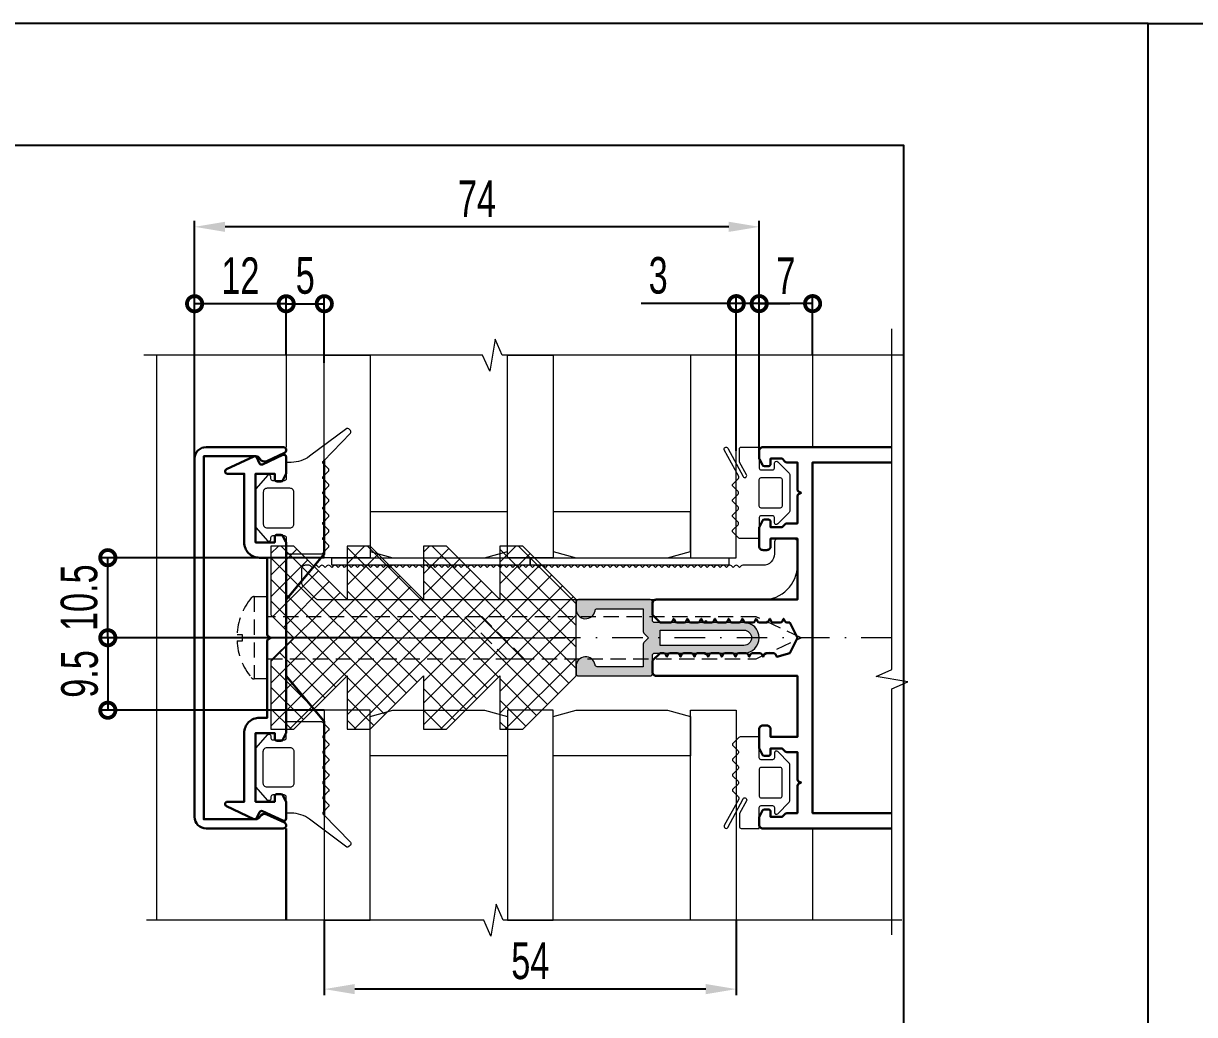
# Model space of a CAD drawing. Extents: x -37 to 8820, y -336 to 478.
# Drawn here: x 2007.9 to 2103.8, y 215.8 to 297 of the extents above; entities that cross this region are included whole.
import ezdxf

# ---------------------------------------------------------------- set-up
doc = ezdxf.new("R2010")
doc.units = 0
doc.header["$LTSCALE"] = 5
doc.linetypes.add('DASHDOT', pattern=[1, 0.5, -0.25, 0, -0.25])
doc.linetypes.add('HIDDEN', pattern=[0.375, 0.25, -0.125])
doc.layers.get('0').update_dxf_attribs({"linetype": 'CONTINUOUS', "lineweight": 30})
doc.layers.get('DEFPOINTS').update_dxf_attribs({"linetype": 'CONTINUOUS'})
for name, color, linetype, lineweight in [('1', 6, 'DASHDOT', 13), ('2', 3, 'HIDDEN', 13), ('Dimentions', 5, 'CONTINUOUS', 15), ('Glass', 5, 'CONTINUOUS', 20), ('Ал подклад', 7, 'CONTINUOUS', 20), ('Герлен', 7, 'CONTINUOUS', 60), ('Зигзаг', 1, 'CONTINUOUS', 15), ('Конструкции', 252, 'CONTINUOUS', 20), ('Подкладки', 1, 'CONTINUOUS', 20), ('Уплотнители', 1, 'CONTINUOUS', 20), ('Штриховка', 1, 'CONTINUOUS', 5)]:
    doc.layers.add(name, color=color, linetype=linetype, lineweight=lineweight)
doc.layers.add('Скрытые', color=14, linetype='CONTINUOUS', plot=False)
doc.styles.add('3', font='RUSS.SHX', dxfattribs={"width": 0.7, "height": 3})
doc.dimstyles.new('MX1_6', dxfattribs={"dimtxt": 3, "dimasz": 2.5, "dimexe": 0.5, "dimexo": 0, "dimgap": 0.8, "dimtad": 1, "dimlfac": 1.6, "dimdsep": 46, "dimtxsty": '3', "dimcen": 0, "dimclrd": 256, "dimclre": 256, "dimclrt": 256, "dimaunit": 1, "dimadec": 0, "dimazin": 0, "dimtfac": 1, "dimtmove": 0, "dimatfit": 1, "dimfxl": 1, "dimtvp": 1, "dimtolj": 1, "dimtzin": 0, "dimarcsym": 0})

# ---------------------------------------------------------------- blocks, each defined once
blk = doc.blocks.new('_DotSmall')
at = {"color": 0, "linetype": 'ByBlock', "const_width": 0.5}
blk.add_lwpolyline([(-0.0625, 0, 1), (0.0625, 0, 1)], format="xyb", close=True, dxfattribs=at)
blk = doc.blocks.new('*D786')
at = {"layer": 'DEFPOINTS', "color": 0, "linetype": 'Continuous', "transparency": 16777216}
for p in [(2014.789, 253.212), (2032.524, 253.212), (2030.258, 246.65)]:
    blk.add_point(p, dxfattribs=at)
at = {"layer": 'Dimentions', "linetype": 'Continuous', "lineweight": -2, "transparency": 16777216}
for p, q in [((2032.524, 253.212), (2014.289, 253.212)), ((2014.789, 246.65), (2014.789, 253.212)), ((2030.258, 246.65), (2014.289, 246.65))]:
    blk.add_line(p, q, dxfattribs=at)
at = {"layer": 'Dimentions', "linetype": 'Continuous', "lineweight": -2, "transparency": 16777216, "xscale": 2.5, "yscale": 2.5, "zscale": 2.5}
for p, rotation in [((2014.789, 253.212), 90), ((2014.789, 246.65), 270)]:
    blk.add_blockref('_DotSmall', p, dxfattribs=dict(at, rotation=rotation))
at = {"layer": 'Dimentions', "linetype": 'Continuous', "transparency": 16777216, "insert": (2012.447, 249.931), "char_height": 3, "attachment_point": 5, "rotation": 90, "style": '3'}
blk.add_mtext('\\A1;10.5', dxfattribs=at)
blk = doc.blocks.new('*D787')
at = {"layer": 'DEFPOINTS', "color": 0, "linetype": 'Continuous', "transparency": 16777216}
for p in [(2036.508, 246.65), (2014.789, 240.712), (2032.524, 240.712)]:
    blk.add_point(p, dxfattribs=at)
at = {"layer": 'Dimentions', "linetype": 'Continuous', "lineweight": -2, "transparency": 16777216}
for p, q in [((2036.508, 246.65), (2014.289, 246.65)), ((2014.789, 246.65), (2014.789, 240.712)), ((2032.524, 240.712), (2014.289, 240.712))]:
    blk.add_line(p, q, dxfattribs=at)
at = {"layer": 'Dimentions', "linetype": 'Continuous', "lineweight": -2, "transparency": 16777216, "xscale": 2.5, "yscale": 2.5, "zscale": 2.5}
for p, rotation in [((2014.789, 246.65), 90), ((2014.789, 240.712), 270)]:
    blk.add_blockref('_DotSmall', p, dxfattribs=dict(at, rotation=rotation))
at = {"layer": 'Dimentions', "linetype": 'Continuous', "transparency": 16777216, "insert": (2012.489, 243.681), "char_height": 3, "attachment_point": 5, "rotation": 90, "style": '3'}
blk.add_mtext('\\A1;9.5', dxfattribs=at)
blk = doc.blocks.new('*D793')
at = {"layer": 'DEFPOINTS', "color": 0, "linetype": 'Continuous', "transparency": 16777216}
for p in [(2032.524, 274.024), (2029.399, 269.805), (2032.524, 269.18)]:
    blk.add_point(p, dxfattribs=at)
at = {"layer": 'Dimentions', "linetype": 'Continuous', "lineweight": -2, "transparency": 16777216}
for p, q in [((2029.399, 269.805), (2029.399, 274.524)), ((2032.524, 269.18), (2032.524, 274.524)), ((2029.399, 274.024), (2032.524, 274.024))]:
    blk.add_line(p, q, dxfattribs=at)
at = {"layer": 'Dimentions', "linetype": 'Continuous', "lineweight": -2, "transparency": 16777216, "xscale": 2.5, "yscale": 2.5, "zscale": 2.5, "rotation": 180}
blk.add_blockref('_DotSmall', (2029.399, 274.024), dxfattribs=at)
at = {"layer": 'Dimentions', "linetype": 'Continuous', "lineweight": -2, "transparency": 16777216, "xscale": 2.5, "yscale": 2.5, "zscale": 2.5}
blk.add_blockref('_DotSmall', (2032.524, 274.024), dxfattribs=at)
at = {"layer": 'Dimentions', "linetype": 'Continuous', "transparency": 16777216, "insert": (2030.961, 276.324), "char_height": 3, "attachment_point": 5, "style": '3'}
blk.add_mtext('\\A1;5', dxfattribs=at)
blk = doc.blocks.new('*D794')
at = {"layer": 'DEFPOINTS', "color": 0, "linetype": 'Continuous', "transparency": 16777216}
for p in [(2032.524, 223.495), (2066.274, 223.495), (2032.524, 217.856)]:
    blk.add_point(p, dxfattribs=at)
at = {"layer": 'Dimentions', "linetype": 'Continuous', "lineweight": -2, "transparency": 16777216}
for p, q in [((2032.524, 223.495), (2032.524, 217.356)), ((2066.274, 223.495), (2066.274, 217.356)), ((2063.774, 217.856), (2035.024, 217.856))]:
    blk.add_line(p, q, dxfattribs=at)
at = {"layer": 'Dimentions', "linetype": 'Continuous', "transparency": 16777216}
for points in [[(2035.024, 218.273), (2035.024, 217.439), (2032.524, 217.856)], [(2063.774, 218.273), (2063.774, 217.439), (2066.274, 217.856)]]:
    blk.add_solid(points, dxfattribs=at)
at = {"layer": 'Dimentions', "linetype": 'Continuous', "transparency": 16777216, "insert": (2049.399, 220.156), "char_height": 3, "attachment_point": 5, "style": '3'}
blk.add_mtext('\\A1;54', dxfattribs=at)
blk = doc.blocks.new('*D795')
at = {"layer": 'DEFPOINTS', "color": 0, "linetype": 'Continuous', "transparency": 16777216}
for p in [(2066.274, 274.033), (2066.274, 261.962), (2068.149, 261.962)]:
    blk.add_point(p, dxfattribs=at)
at = {"layer": 'Dimentions', "linetype": 'Continuous', "lineweight": -2, "transparency": 16777216}
for p, q in [((2066.274, 261.962), (2066.274, 274.533)), ((2068.149, 261.962), (2068.149, 274.533)), ((2066.274, 274.033), (2058.474, 274.033)), ((2068.149, 274.033), (2066.274, 274.033)), ((2068.149, 274.033), (2070.649, 274.033))]:
    blk.add_line(p, q, dxfattribs=at)
at = {"layer": 'Dimentions', "linetype": 'Continuous', "lineweight": -2, "transparency": 16777216, "xscale": 2.5, "yscale": 2.5, "zscale": 2.5}
blk.add_blockref('_DotSmall', (2066.274, 274.033), dxfattribs=at)
at = {"layer": 'Dimentions', "linetype": 'Continuous', "lineweight": -2, "transparency": 16777216, "xscale": 2.5, "yscale": 2.5, "zscale": 2.5, "rotation": 180}
blk.add_blockref('_DotSmall', (2068.149, 274.033), dxfattribs=at)
at = {"layer": 'Dimentions', "linetype": 'Continuous', "transparency": 16777216, "insert": (2059.874, 276.333), "char_height": 3, "attachment_point": 5, "style": '3'}
blk.add_mtext('\\A1;3', dxfattribs=at)
blk = doc.blocks.new('*D796')
at = {"layer": 'DEFPOINTS', "color": 0, "linetype": 'Continuous', "transparency": 16777216}
for p in [(2021.899, 280.328), (2068.149, 269.805), (2021.899, 264.051)]:
    blk.add_point(p, dxfattribs=at)
at = {"layer": 'Dimentions', "linetype": 'Continuous', "lineweight": -2, "transparency": 16777216}
for p, q in [((2021.899, 264.051), (2021.899, 280.828)), ((2065.649, 280.328), (2024.399, 280.328)), ((2068.149, 269.805), (2068.149, 280.828))]:
    blk.add_line(p, q, dxfattribs=at)
at = {"layer": 'Dimentions', "linetype": 'Continuous', "transparency": 16777216}
for points in [[(2024.399, 280.745), (2024.399, 279.912), (2021.899, 280.328)], [(2065.649, 280.745), (2065.649, 279.912), (2068.149, 280.328)]]:
    blk.add_solid(points, dxfattribs=at)
at = {"layer": 'Dimentions', "linetype": 'Continuous', "transparency": 16777216, "insert": (2045.024, 282.628), "char_height": 3, "attachment_point": 5, "style": '3'}
blk.add_mtext('\\A1;74', dxfattribs=at)
blk = doc.blocks.new('*D797')
at = {"layer": 'DEFPOINTS', "color": 0, "linetype": 'Continuous', "transparency": 16777216}
for p in [(2021.899, 274.024), (2029.399, 269.805), (2021.899, 259.586)]:
    blk.add_point(p, dxfattribs=at)
at = {"layer": 'Dimentions', "linetype": 'Continuous', "lineweight": -2, "transparency": 16777216}
for p, q in [((2021.899, 259.586), (2021.899, 274.524)), ((2029.399, 269.805), (2029.399, 274.524)), ((2029.399, 274.024), (2021.899, 274.024))]:
    blk.add_line(p, q, dxfattribs=at)
at = {"layer": 'Dimentions', "linetype": 'Continuous', "lineweight": -2, "transparency": 16777216, "xscale": 2.5, "yscale": 2.5, "zscale": 2.5, "rotation": 180}
blk.add_blockref('_DotSmall', (2021.899, 274.024), dxfattribs=at)
at = {"layer": 'Dimentions', "linetype": 'Continuous', "lineweight": -2, "transparency": 16777216, "xscale": 2.5, "yscale": 2.5, "zscale": 2.5}
blk.add_blockref('_DotSmall', (2029.399, 274.024), dxfattribs=at)
at = {"layer": 'Dimentions', "linetype": 'Continuous', "transparency": 16777216, "insert": (2025.649, 276.324), "char_height": 3, "attachment_point": 5, "style": '3'}
blk.add_mtext('\\A1;12', dxfattribs=at)
blk = doc.blocks.new('*D798')
at = {"layer": 'DEFPOINTS', "color": 0, "linetype": 'Continuous', "transparency": 16777216}
for p in [(2068.149, 274.033), (2068.149, 270.263), (2072.524, 269.805)]:
    blk.add_point(p, dxfattribs=at)
at = {"layer": 'Dimentions', "linetype": 'Continuous', "lineweight": -2, "transparency": 16777216}
for p, q in [((2068.149, 270.263), (2068.149, 274.533)), ((2072.524, 269.805), (2072.524, 274.533)), ((2072.524, 274.033), (2068.149, 274.033))]:
    blk.add_line(p, q, dxfattribs=at)
at = {"layer": 'Dimentions', "linetype": 'Continuous', "lineweight": -2, "transparency": 16777216, "xscale": 2.5, "yscale": 2.5, "zscale": 2.5, "rotation": 180}
blk.add_blockref('_DotSmall', (2068.149, 274.033), dxfattribs=at)
at = {"layer": 'Dimentions', "linetype": 'Continuous', "lineweight": -2, "transparency": 16777216, "xscale": 2.5, "yscale": 2.5, "zscale": 2.5}
blk.add_blockref('_DotSmall', (2072.524, 274.033), dxfattribs=at)
at = {"layer": 'Dimentions', "linetype": 'Continuous', "transparency": 16777216, "insert": (2070.336, 276.333), "char_height": 3, "attachment_point": 5, "style": '3'}
blk.add_mtext('\\A1;7', dxfattribs=at)

msp = doc.modelspace()

# ---------------------------------------------------------------- hatches: boundary and pattern name
at = {"layer": 'Штриховка', "lineweight": 5}
h = msp.add_hatch(dxfattribs=at)
h.set_pattern_fill('NET', color=256, scale=10, angle=-45, style=0)
h.set_pattern_definition([(315, (4740.6243, 5322.4488), (0.88388348, 0.88388348), []), (45, (4740.6243, 5322.4488), (-0.88388348, 0.88388348), [])])
h.paths.add_polyline_path([(2028.1515, 244.7748), (2028.1515, 239.1498), (2030.0265, 239.1498), (2034.4015, 243.5248), (2034.4015, 239.1498), (2036.2765, 239.1498), (2040.6515, 243.5248), (2040.6515, 239.1498), (2042.5265, 239.1498), (2046.9015, 243.5248), (2046.9015, 239.1498), (2048.7765, 239.1498), (2053.1515, 243.5248), (2053.1515, 249.7748), (2048.7765, 254.1498), (2046.9015, 254.1498), (2046.9015, 249.7748), (2042.5265, 254.1498), (2040.6515, 254.1498), (2040.6515, 249.7748), (2036.2765, 254.1498), (2034.4015, 254.1498), (2034.4015, 249.7748), (2030.0265, 254.1498), (2028.1515, 254.1498), (2028.1515, 248.5248), (2030.0265, 246.6498)])
at = {"layer": 'Штриховка'}
h = msp.add_hatch(color=256, dxfattribs=at)
edge = h.paths.add_edge_path(flags=16)
edge.add_line((2060.0236, 247.2748), (2066.8986, 247.2748))
edge.add_arc((2066.8986, 246.6498), 0.625, -90, 90, ccw=False)
edge.add_line((2066.8986, 246.0248), (2060.0236, 246.0248))
edge.add_line((2060.0236, 246.0248), (2060.0236, 247.2748))
edge = h.paths.add_edge_path()
edge.add_arc((2053.9299, 244.3061), 0.7812, 9.281799, 180)
edge.add_line((2053.1486, 244.3061), (2053.1486, 243.7123))
edge.add_arc((2053.3361, 243.7123), 0.1875, 180, 270)
edge.add_line((2053.3361, 243.5248), (2059.2111, 243.5248))
edge.add_arc((2059.2111, 243.7123), 0.1875, 270, 360)
edge.add_line((2059.3986, 243.7123), (2059.3986, 245.2123))
edge.add_arc((2059.5861, 245.2123), 0.1875, 90, 180, ccw=False)
edge.add_line((2059.5861, 245.3998), (2063.6486, 245.3998))
edge.add_arc((2063.7736, 245.3998), 0.125, 180, 360)
edge.add_line((2063.8986, 245.3998), (2066.8986, 245.3998))
edge.add_arc((2066.8986, 246.6498), 1.25, 270, 450)
edge.add_line((2066.8986, 247.8998), (2063.8986, 247.8998))
edge.add_arc((2063.7736, 247.8998), 0.125, 0, 180)
edge.add_line((2063.6486, 247.8998), (2059.5861, 247.8998))
edge.add_arc((2059.5861, 248.0873), 0.1875, 180, 270, ccw=False)
edge.add_line((2059.3986, 248.0873), (2059.3986, 249.5873))
edge.add_arc((2059.2111, 249.5873), 0.1875, 0, 90)
edge.add_line((2059.2111, 249.7748), (2053.3361, 249.7748))
edge.add_arc((2053.3361, 249.5873), 0.1875, 90, 180)
edge.add_line((2053.1486, 249.5873), (2053.1486, 248.9936))
edge.add_arc((2053.9299, 248.9936), 0.7812, 180, 350.718201)
edge.add_arc((2054.886, 248.8373), 0.1875, 90, 170.718201, ccw=False)
edge.add_line((2054.886, 249.0248), (2058.6486, 249.0248))
edge.add_line((2058.6486, 249.0248), (2058.6486, 247.165))
edge.add_arc((2058.8361, 247.165), 0.1875, 180, 225)
edge.add_line((2058.7036, 247.0324), (2059.0861, 246.6498))
edge.add_line((2059.0861, 246.6498), (2058.7036, 246.2672))
edge.add_arc((2058.8361, 246.1347), 0.1875, 135, 180)
edge.add_line((2058.6486, 246.1347), (2058.6486, 244.2748))
edge.add_line((2058.6486, 244.2748), (2054.886, 244.2748))
edge.add_arc((2054.886, 244.4623), 0.1875, 189.281799, 270, ccw=False)

# ---------------------------------------------------------------- linework, layer by layer
msp.add_line((2029.3986, 231.0248), (2029.3986, 223.5498))
for points in [[(2021.8986, 231.9623), (2021.8986, 261.3373, -0.4142136), (2022.8361, 262.2748), (2029.1486, 262.2748, -0.8025849), (2029.2543, 261.7982), (2027.8176, 261.1283, -0.4015594), (2027.2446, 261.3229, 0.2797393), (2026.9119, 261.5248), (2022.6486, 261.5248), (2022.6486, 231.7748), (2026.9119, 231.7748, 0.2797393), (2027.2446, 231.9767, -0.4015594), (2027.8176, 232.1713), (2029.2543, 231.5014, -0.8025849), (2029.1486, 231.0248), (2022.8361, 231.0248, -0.4142136)], [(2029.3986, 238.8816, -0.1164338), (2029.3788, 238.7977), (2029.138, 238.316, -0.284079), (2028.9703, 238.2123), (2028.6486, 238.2123, -0.4142136), (2028.4611, 238.3998), (2028.4611, 238.8373), (2026.8986, 238.8373), (2026.8986, 233.2123), (2028.4611, 233.2123), (2028.4611, 233.6498, -0.4142136), (2028.6486, 233.8373), (2028.9703, 233.8373, -0.284079), (2029.138, 233.7337), (2029.3788, 233.2519, -0.1164338), (2029.3986, 233.1681), (2029.3986, 231.8373, -0.5486188), (2029.1319, 231.6674), (2027.4631, 232.4456, 0.4142136), (2027.2139, 232.3549), (2026.9939, 231.8831, -0.4142136), (2026.7447, 231.7924), (2024.5069, 232.8359, -0.2914734), (2024.3986, 233.0058), (2024.3986, 233.0248, -0.4142136), (2024.5861, 233.2123), (2025.9611, 233.2123), (2025.9611, 238.8373, -0.4142136), (2027.2111, 240.0873), (2027.8361, 240.0873), (2027.8361, 246.3777, -0.284079), (2027.9398, 246.5454), (2028.1486, 246.6498), (2027.9398, 246.7542, -0.284079), (2027.8361, 246.922), (2027.8361, 253.2123), (2027.2111, 253.2123, -0.4142136), (2025.9611, 254.4623), (2025.9611, 260.0873), (2024.5861, 260.0873, -0.4142136), (2024.3986, 260.2748), (2024.3986, 260.2938, -0.2914734), (2024.5069, 260.4637), (2026.7447, 261.5073, -0.4142136), (2026.9939, 261.4166), (2027.2139, 260.9448, 0.4142136), (2027.4631, 260.8541), (2029.1319, 261.6323, -0.5486188), (2029.3986, 261.4623), (2029.3986, 260.1316, -0.1164338), (2029.3788, 260.0477), (2029.138, 259.566, -0.284079), (2028.9703, 259.4623), (2028.6486, 259.4623, -0.4142136), (2028.4611, 259.6498), (2028.4611, 260.0873), (2026.8986, 260.0873), (2026.8986, 254.4623), (2028.4611, 254.4623), (2028.4611, 254.8998, -0.4142136), (2028.6486, 255.0873), (2028.9703, 255.0873, -0.284079), (2029.138, 254.9837), (2029.3788, 254.5019, -0.1164338), (2029.3986, 254.4181)]]:
    msp.add_lwpolyline(points, format="xyb", close=True)
msp.add_lwpolyline([(2079.0138, 231.0248), (2068.4611, 231.0248, -0.4142136), (2068.1486, 231.3373), (2068.1486, 231.9181, -0.1164338), (2068.1684, 232.0019), (2068.4093, 232.4837, -0.284079), (2068.577, 232.5873), (2068.8986, 232.5873, -0.4142136), (2069.0861, 232.3998), (2069.0861, 231.9623), (2070.0236, 231.9623), (2070.2812, 232.2199, -0.1989124), (2070.4138, 232.2748), (2071.2736, 232.2748), (2071.2736, 234.5027, -0.284079), (2071.3773, 234.6704), (2071.5861, 234.7748), (2071.3773, 234.8792, -0.284079), (2071.2736, 235.047), (2071.2736, 237.2748), (2070.4138, 237.2748, -0.1989124), (2070.2812, 237.3297), (2070.0236, 237.5873), (2069.0861, 237.5873), (2069.0861, 237.1498, -0.4142136), (2068.8986, 236.9623), (2068.577, 236.9623, -0.284079), (2068.4093, 237.066), (2068.1684, 237.5477, -0.1164338), (2068.1486, 237.6316), (2068.1486, 239.1498, -0.4142136), (2068.4611, 239.4623), (2068.7736, 239.4623, -0.4142136), (2069.0861, 239.1498), (2069.0861, 238.5248), (2071.2736, 238.5248), (2071.2736, 243.5248), (2059.7111, 243.5248, -0.4142136), (2059.3986, 243.8373), (2059.3986, 244.6972, -0.1989124), (2059.4536, 244.8297), (2059.9687, 245.3449, -0.1989124), (2060.1013, 245.3998), (2060.314, 245.3998, -0.284079), (2060.4817, 245.2962), (2060.5861, 245.0873), (2060.6906, 245.2962, -0.284079), (2060.8583, 245.3998), (2061.439, 245.3998, -0.284079), (2061.6067, 245.2962), (2061.7111, 245.0873), (2061.8156, 245.2962, -0.284079), (2061.9833, 245.3998), (2062.564, 245.3998, -0.284079), (2062.7317, 245.2962), (2062.8361, 245.0873), (2062.9406, 245.2962, -0.284079), (2063.1083, 245.3998), (2063.689, 245.3998, -0.284079), (2063.8567, 245.2962), (2063.9611, 245.0873), (2064.0656, 245.2962, -0.284079), (2064.2333, 245.3998), (2064.814, 245.3998, -0.284079), (2064.9817, 245.2962), (2065.0861, 245.0873), (2065.1906, 245.2962, -0.284079), (2065.3583, 245.3998), (2065.939, 245.3998, -0.284079), (2066.1067, 245.2962), (2066.2111, 245.0873), (2066.3156, 245.2962, -0.284079), (2066.4833, 245.3998), (2067.064, 245.3998, -0.284079), (2067.2317, 245.2962), (2067.3361, 245.0873), (2067.4406, 245.2962, -0.284079), (2067.6083, 245.3998), (2068.189, 245.3998, -0.284079), (2068.3567, 245.2962), (2068.4611, 245.0873), (2068.5656, 245.2962, -0.284079), (2068.7333, 245.3998), (2069.314, 245.3998, -0.284079), (2069.4817, 245.2962), (2069.5861, 245.0873), (2070.6486, 245.3998), (2071.2736, 246.6498), (2070.6486, 247.8998), (2070.4208, 247.8998, -0.284079), (2070.2531, 248.0035), (2070.1486, 248.2123), (2070.0442, 248.0035, -0.284079), (2069.8765, 247.8998), (2069.2958, 247.8998, -0.284079), (2069.1281, 248.0035), (2069.0236, 248.2123), (2068.9192, 248.0035, -0.284079), (2068.7515, 247.8998), (2068.1708, 247.8998, -0.284079), (2068.0031, 248.0035), (2067.8986, 248.2123), (2067.7942, 248.0035, -0.284079), (2067.6265, 247.8998), (2067.0458, 247.8998, -0.284079), (2066.8781, 248.0035), (2066.7736, 248.2123), (2066.6692, 248.0035, -0.284079), (2066.5015, 247.8998), (2065.9208, 247.8998, -0.284079), (2065.7531, 248.0035), (2065.6486, 248.2123), (2065.5442, 248.0035, -0.284079), (2065.3765, 247.8998), (2064.7958, 247.8998, -0.284079), (2064.6281, 248.0035), (2064.5236, 248.2123), (2064.4192, 248.0035, -0.284079), (2064.2515, 247.8998), (2063.6708, 247.8998, -0.284079), (2063.5031, 248.0035), (2063.3986, 248.2123), (2063.2942, 248.0035, -0.284079), (2063.1265, 247.8998), (2062.5458, 247.8998, -0.284079), (2062.3781, 248.0035), (2062.2736, 248.2123), (2062.1692, 248.0035, -0.284079), (2062.0015, 247.8998), (2061.4208, 247.8998, -0.284079), (2061.2531, 248.0035), (2061.1486, 248.2123), (2061.0442, 248.0035, -0.284079), (2060.8765, 247.8998), (2060.1013, 247.8998, -0.1989124), (2059.9687, 247.9547), (2059.4536, 248.4699, -0.1989124), (2059.3986, 248.6025), (2059.3986, 249.4623, -0.4142136), (2059.7111, 249.7748), (2071.2736, 249.7748), (2071.2736, 254.7748), (2069.0861, 254.7748), (2069.0861, 254.1498, -0.4142136), (2068.7736, 253.8373), (2068.4611, 253.8373, -0.4142136), (2068.1486, 254.1498), (2068.1486, 255.6681, -0.1164338), (2068.1684, 255.7519), (2068.4093, 256.2337, -0.284079), (2068.577, 256.3373), (2068.8986, 256.3373, -0.4142136), (2069.0861, 256.1498), (2069.0861, 255.7123), (2070.0236, 255.7123), (2070.2812, 255.9699, -0.1989124), (2070.4138, 256.0248), (2071.2736, 256.0248), (2071.2736, 258.2527, -0.284079), (2071.3773, 258.4204), (2071.5861, 258.5248), (2071.3773, 258.6292, -0.284079), (2071.2736, 258.797), (2071.2736, 261.0248), (2070.4138, 261.0248, -0.1989124), (2070.2812, 261.0797), (2070.0236, 261.3373), (2069.0861, 261.3373), (2069.0861, 260.8998, -0.4142136), (2068.8986, 260.7123), (2068.577, 260.7123, -0.284079), (2068.4093, 260.816), (2068.1684, 261.2977, -0.1164338), (2068.1486, 261.3816), (2068.1486, 261.9623, -0.4142136), (2068.4611, 262.2748), (2079.0138, 262.2748)], format="xyb")
msp.add_lwpolyline([(2079.0138, 232.2748), (2072.5236, 232.2748), (2072.5236, 261.0248), (2079.0138, 261.0248)])
at = {"layer": '1'}
msp.add_line((2079.0138, 246.6498), (2028.1486, 246.6498), dxfattribs=at)
at = {"layer": '2'}
msp.add_line((2026.7801, 250.0248), (2026.7801, 243.2748), dxfattribs=at)
msp.add_lwpolyline([(2025.3733, 246.8954, -0.1618489), (2026.539, 249.9112, -0.2238875), (2026.7801, 250.0248), (2027.8361, 250.0248), (2027.8361, 243.2748), (2026.7801, 243.2748, -0.2238875), (2026.539, 243.3885, -0.1618489), (2025.3733, 246.4042), (2025.811, 246.4042), (2025.811, 246.8954)], format="xyb", close=True, dxfattribs=at)
for points in [[(2027.8361, 244.9311), (2067.9003, 244.9311), (2071.5861, 246.6498), (2067.9003, 248.3686), (2027.8361, 248.3686)], [(2044.0271, 248.3686), (2047.4646, 244.9311), (2048.8969, 244.9311), (2045.4594, 248.3686)]]:
    msp.add_lwpolyline(points, close=True, dxfattribs=at)
at = {"layer": 'Glass'}
for points in [[(2036.2736, 269.8051), (2036.2736, 253.2125), (2032.5236, 253.2125), (2032.5236, 269.8051)], [(2036.2736, 269.8051), (2036.2736, 253.2125), (2032.5236, 253.2125), (2032.5236, 269.8051)], [(2051.2736, 269.8051), (2051.2736, 253.2124), (2047.5236, 253.2124), (2047.5236, 269.8051)], [(2062.5236, 269.8051), (2062.5236, 253.2125), (2066.2736, 253.2125), (2066.2736, 269.8051)], [(2047.5236, 253.7148), (2047.5236, 256.9624), (2036.2736, 256.9624), (2036.2736, 253.7148), (2038.1486, 253.2124), (2045.6486, 253.2124)], [(2062.5236, 253.7148), (2062.5236, 256.9624), (2051.2736, 256.9624), (2051.2736, 253.7148), (2053.1486, 253.2124), (2060.6486, 253.2124)], [(2036.2736, 223.4946), (2036.2736, 240.7123), (2032.5236, 240.7123), (2032.5236, 223.4946)], [(2047.5236, 240.2098), (2047.5236, 236.9622), (2036.2736, 236.9622), (2036.2736, 240.2098), (2038.1486, 240.7122), (2045.6486, 240.7122)], [(2051.2736, 223.4946), (2051.2736, 240.7122), (2047.5236, 240.7122), (2047.5236, 223.4946)], [(2062.5236, 240.2098), (2062.5236, 236.9622), (2051.2736, 236.9622), (2051.2736, 240.2098), (2053.1486, 240.7122), (2060.6486, 240.7122)], [(2062.5236, 223.4947), (2062.5236, 240.7123), (2066.2736, 240.7123), (2066.2736, 223.4947)]]:
    msp.add_lwpolyline(points, close=True, dxfattribs=at)
at = {"layer": 'Ал подклад', "color": 0}
msp.add_lwpolyline([(2031.6714, 252.5324), (2031.5388, 252.3998), (2031.4062, 252.5324, 0.1989124), (2031.2736, 252.5873), (2030.9611, 252.5873, 0.4142136), (2030.6486, 252.2748), (2030.6486, 251.1542, 0.1989124), (2030.7402, 250.9333), (2031.8071, 249.8663, 0.1989124), (2032.0281, 249.7748), (2068.4611, 249.7748, 0.4142136), (2071.2736, 252.5873), (2071.2736, 254.4623, 0.4142136), (2070.9611, 254.7748), (2069.7111, 254.7748, 0.4142136), (2069.3986, 254.4623), (2069.3986, 253.5248, -0.4142136), (2068.4611, 252.5873), (2066.8058, 252.5873, 0.1989124), (2066.6732, 252.5324), (2066.5406, 252.3998), (2066.408, 252.5324, 0.4142136), (2066.1428, 252.5324), (2066.0103, 252.3998), (2065.8777, 252.5324, 0.4142136), (2065.6125, 252.5324), (2065.4799, 252.3998), (2065.3473, 252.5324, 0.4142136), (2065.0822, 252.5324), (2064.9496, 252.3998), (2064.817, 252.5324, 0.4142136), (2064.5519, 252.5324), (2064.4193, 252.3998), (2064.2867, 252.5324, 0.4142136), (2064.0215, 252.5324), (2063.8889, 252.3998), (2063.7564, 252.5324, 0.4142136), (2063.4912, 252.5324), (2063.3586, 252.3998), (2063.226, 252.5324, 0.4142136), (2062.9609, 252.5324), (2062.8283, 252.3998), (2062.6957, 252.5324, 0.4142136), (2062.4305, 252.5324), (2062.298, 252.3998), (2062.1654, 252.5324, 0.4142136), (2061.9002, 252.5324), (2061.7676, 252.3998), (2061.635, 252.5324, 0.4142136), (2061.3699, 252.5324), (2061.2373, 252.3998), (2061.1047, 252.5324, 0.4142136), (2060.8395, 252.5324), (2060.707, 252.3998), (2060.5744, 252.5324, 0.4142136), (2060.3092, 252.5324), (2060.1766, 252.3998), (2060.044, 252.5324, 0.4142136), (2059.7789, 252.5324), (2059.6463, 252.3998), (2059.5137, 252.5324, 0.4142136), (2059.2486, 252.5324), (2059.116, 252.3998), (2058.9834, 252.5324, 0.4142136), (2058.7182, 252.5324), (2058.5856, 252.3998), (2058.4531, 252.5324, 0.4142136), (2058.1879, 252.5324), (2058.0553, 252.3998), (2057.9227, 252.5324, 0.4142136), (2057.6576, 252.5324), (2057.525, 252.3998), (2057.3924, 252.5324, 0.4142136), (2057.1272, 252.5324), (2056.9946, 252.3998), (2056.8621, 252.5324, 0.4142136), (2056.5969, 252.5324), (2056.4643, 252.3998), (2056.3317, 252.5324, 0.4142136), (2056.0666, 252.5324), (2055.934, 252.3998), (2055.8014, 252.5324, 0.4142136), (2055.5362, 252.5324), (2055.4037, 252.3998), (2055.2711, 252.5324, 0.4142136), (2055.0059, 252.5324), (2054.8733, 252.3998), (2054.7407, 252.5324, 0.4142136), (2054.4756, 252.5324), (2054.343, 252.3998), (2054.2104, 252.5324, 0.4142136), (2053.9453, 252.5324), (2053.8127, 252.3998), (2053.6801, 252.5324, 0.4142136), (2053.4149, 252.5324), (2053.2823, 252.3998), (2053.1498, 252.5324, 0.4142136), (2052.8846, 252.5324), (2052.752, 252.3998), (2052.6194, 252.5324, 0.4142136), (2052.3543, 252.5324), (2052.2217, 252.3998), (2052.0891, 252.5324, 0.4142136), (2051.8239, 252.5324), (2051.6913, 252.3998), (2051.5588, 252.5324, 0.4142136), (2051.2936, 252.5324), (2051.161, 252.3998), (2051.0284, 252.5324, 0.4142136), (2050.7633, 252.5324), (2050.6307, 252.3998), (2050.4981, 252.5324, 0.4142136), (2050.2329, 252.5324), (2050.1004, 252.3998), (2049.9678, 252.5324, 0.4142136), (2049.7026, 252.5324), (2049.57, 252.3998), (2049.4374, 252.5324, 0.4142136), (2049.1723, 252.5324), (2049.0397, 252.3998), (2048.9071, 252.5324, 0.4142136), (2048.642, 252.5324), (2048.5094, 252.3998), (2048.3768, 252.5324, 0.4142136), (2048.1116, 252.5324), (2047.979, 252.3998), (2047.8465, 252.5324, 0.4142136), (2047.5813, 252.5324), (2047.4487, 252.3998), (2047.3161, 252.5324, 0.4142136), (2047.051, 252.5324), (2046.9184, 252.3998), (2046.7858, 252.5324, 0.4142136), (2046.5206, 252.5324), (2046.388, 252.3998), (2046.2555, 252.5324, 0.4142136), (2045.9903, 252.5324), (2045.8577, 252.3998), (2045.7251, 252.5324, 0.4142136), (2045.46, 252.5324), (2045.3274, 252.3998), (2045.1948, 252.5324, 0.4142136), (2044.9296, 252.5324), (2044.7971, 252.3998), (2044.6645, 252.5324, 0.4142136), (2044.3993, 252.5324), (2044.2667, 252.3998), (2044.1341, 252.5324, 0.4142136), (2043.869, 252.5324), (2043.7364, 252.3998), (2043.6038, 252.5324, 0.4142136), (2043.3386, 252.5324), (2043.2061, 252.3998), (2043.0735, 252.5324, 0.4142136), (2042.8083, 252.5324), (2042.6757, 252.3998), (2042.5432, 252.5324, 0.4142136), (2042.278, 252.5324), (2042.1454, 252.3998), (2042.0128, 252.5324, 0.4142136), (2041.7477, 252.5324), (2041.6151, 252.3998), (2041.4825, 252.5324, 0.4142136), (2041.2173, 252.5324), (2041.0847, 252.3998), (2040.9522, 252.5324, 0.4142136), (2040.687, 252.5324), (2040.5544, 252.3998), (2040.4218, 252.5324, 0.4142136), (2040.1567, 252.5324), (2040.0241, 252.3998), (2039.8915, 252.5324, 0.4142136), (2039.6263, 252.5324), (2039.4938, 252.3998), (2039.3612, 252.5324, 0.4142136), (2039.096, 252.5324), (2038.9634, 252.3998), (2038.8308, 252.5324, 0.4142136), (2038.5657, 252.5324), (2038.4331, 252.3998), (2038.3005, 252.5324, 0.4142136), (2038.0353, 252.5324), (2037.9028, 252.3998), (2037.7702, 252.5324, 0.4142136), (2037.505, 252.5324), (2037.3724, 252.3998), (2037.2399, 252.5324, 0.4142136), (2036.9747, 252.5324), (2036.8421, 252.3998), (2036.7095, 252.5324, 0.4142136), (2036.4444, 252.5324), (2036.3118, 252.3998), (2036.1792, 252.5324, 0.4142136), (2035.914, 252.5324), (2035.7814, 252.3998), (2035.6489, 252.5324, 0.4142136), (2035.3837, 252.5324), (2035.2511, 252.3998), (2035.1185, 252.5324, 0.4142136), (2034.8534, 252.5324), (2034.7208, 252.3998), (2034.5882, 252.5324, 0.4142136), (2034.323, 252.5324), (2034.1905, 252.3998), (2034.0579, 252.5324, 0.4142136), (2033.7927, 252.5324), (2033.6601, 252.3998), (2033.5275, 252.5324, 0.4142136), (2033.2624, 252.5324), (2033.1298, 252.3998), (2032.9972, 252.5324, 0.4142136), (2032.732, 252.5324), (2032.5995, 252.3998), (2032.4669, 252.5324, 0.4142136), (2032.2017, 252.5324), (2032.0691, 252.3998), (2031.9366, 252.5324, 0.4142136)], format="xyb", close=True, dxfattribs=at)
at = {"layer": 'Герлен', "ltscale": 2, "const_width": 0.1875}
msp.add_lwpolyline([(2032.5236, 232.0874), (2032.5236, 239.7748), (2029.3986, 243.5248), (2029.3986, 249.7748), (2032.5236, 253.5248), (2032.5236, 261.2123)], dxfattribs=at)
at = {"layer": 'Зигзаг'}
for points in [[(2079.0138, 222.3042), (2079.0138, 242.4539), (2080.3317, 243.0348), (2077.719, 243.4704), (2079.0138, 244.0529), (2079.0138, 271.9796)], [(2080, 269.8051), (2047.0896, 269.8051), (2046.5088, 271.123), (2046.0732, 268.5103), (2045.4907, 269.8051), (2017.7405, 269.8051)], [(2079.8411, 223.4946), (2047.1826, 223.4946), (2046.6018, 224.8125), (2046.1661, 222.1998), (2045.5836, 223.4946), (2017.9446, 223.4946)]]:
    msp.add_lwpolyline(points, dxfattribs=at)
at = {"layer": 'Конструкции'}
for p, q in [((2029.3986, 269.8051), (2029.3986, 262.2748)), ((2072.5236, 269.8051), (2072.5236, 262.2748)), ((2029.3986, 231.0248), (2029.3986, 223.5498)), ((2072.5236, 231.0248), (2072.5236, 223.4946))]:
    msp.add_line(p, q, dxfattribs=at)
msp.add_lwpolyline([(2018.7736, 269.8051), (2018.7736, 223.4945)], dxfattribs=at)
at = {"layer": 'Подкладки'}
for points in [[(2033.1486, 253.2124), (2049.3986, 253.2124), (2049.3986, 252.5874), (2033.1486, 252.5874)], [(2049.3986, 253.2124), (2065.6486, 253.2124), (2065.6486, 252.5874), (2049.3986, 252.5874)]]:
    msp.add_lwpolyline(points, close=True, dxfattribs=at)
at = {"layer": 'Скрытые', "linetype": 'Continuous'}
for points in [[(2100, 297), (1890, 297), (1890, 0), (2100, 0)], [(2100, 297), (2310, 297), (2310, 0), (2100, 0)], [(2080, 10), (2080, 287), (1915, 287), (1915, 10)]]:
    msp.add_lwpolyline(points, close=True, dxfattribs=at)
at = {"layer": 'Уплотнители'}
msp.add_line((2030.0265, 246.6498), (2052.214, 246.6498), dxfattribs=at)
for points in [[(2028.1486, 254.8686, -0.4142136), (2028.3049, 255.0248), (2029.2424, 255.0248, -0.4142136), (2029.3986, 254.8686), (2029.3986, 253.5248), (2032.2866, 253.5248, 0.1989124), (2032.375, 253.5614), (2032.8529, 254.0393, 0.4142136), (2032.8529, 254.2603), (2032.4488, 254.6643, -0.4142136), (2032.4488, 254.8853), (2032.8529, 255.2893, 0.4142136), (2032.8529, 255.5103), (2032.4488, 255.9143, -0.4142136), (2032.4488, 256.1353), (2032.8529, 256.5393, 0.4142136), (2032.8529, 256.7603), (2032.4488, 257.1643, -0.4142136), (2032.4488, 257.3853), (2032.8529, 257.7893, 0.4142136), (2032.8529, 258.0103), (2032.4488, 258.4143, -0.4142136), (2032.4488, 258.6353), (2032.8529, 259.0393, 0.4142136), (2032.8529, 259.2603), (2032.4488, 259.6643, -0.4142136), (2032.4488, 259.8853), (2032.8529, 260.2893, 0.4142136), (2032.8529, 260.5103), (2032.4488, 260.9143, -0.4142136), (2032.4488, 261.1353), (2034.6632, 263.4143, 0.4142136), (2034.6632, 263.6353), (2034.5318, 263.7666, 0.2925382), (2034.3673, 263.8028), (2031.3141, 261.522, -0.1617878), (2029.818, 261.0248), (2029.3986, 261.0248), (2029.3986, 259.6811, -0.4142136), (2029.2424, 259.5248), (2028.3049, 259.5248, -0.4142136), (2028.1486, 259.6811), (2028.1486, 259.8373, 0.6685867), (2027.8818, 259.9477), (2026.9443, 258.8831, 0.1986192), (2026.8986, 258.7727), (2026.8986, 255.7769, 0.1986192), (2026.9443, 255.6666), (2027.8818, 254.602, 0.6685867), (2028.1486, 254.7123)], [(2067.1095, 260.0056), (2066.5425, 261.0506, -0.1249127), (2066.5236, 261.1251), (2066.5236, 262.1186, -0.4142136), (2066.6799, 262.2748), (2068.1486, 262.2748), (2068.1486, 260.5561, 0.4142136), (2068.3049, 260.3998), (2069.2424, 260.3998, 0.4142136), (2069.3986, 260.5561), (2069.3986, 260.9623, -0.6685867), (2069.6655, 261.0727), (2070.603, 260.1331, -0.1986192), (2070.6486, 260.0227), (2070.6486, 257.0269, -0.1986192), (2070.603, 256.9166), (2069.6655, 255.977, -0.6685867), (2069.3986, 256.0873), (2069.3986, 256.4936, 0.4142136), (2069.2424, 256.6498), (2068.3049, 256.6498, 0.4142136), (2068.1486, 256.4936), (2068.1486, 254.7748), (2066.5884, 254.7748, -0.1989124), (2066.4779, 254.8206), (2066.0091, 255.2893, -0.4142136), (2066.0091, 255.5103), (2066.4132, 255.9143, 0.4142136), (2066.4132, 256.1353), (2066.0091, 256.5393, -0.4142136), (2066.0091, 256.7603), (2066.4132, 257.1643, 0.4142136), (2066.4132, 257.3853), (2066.0091, 257.7893, -0.4142136), (2066.0091, 258.0103), (2066.4132, 258.4143, 0.4142136), (2066.4132, 258.6353), (2066.0091, 259.0393, -0.4142136), (2066.0091, 259.2603), (2066.4412, 259.6923, 0.3320761), (2066.468, 259.8773), (2065.2925, 262.0441, -1), (2065.5672, 262.1931), (2066.8348, 259.8566, 1)], [(2070.0236, 259.6186), (2070.0236, 257.4311, -0.4142136), (2069.8674, 257.2748), (2068.3049, 257.2748, -0.4142136), (2068.1486, 257.4311), (2068.1486, 259.6186, -0.4142136), (2068.3049, 259.7748), (2069.8674, 259.7748, -0.4142136)], [(2027.5236, 258.5873), (2027.5236, 255.9623, 0.4142136), (2027.8361, 255.6498), (2029.7111, 255.6498, 0.4142136), (2030.0236, 255.9623), (2030.0236, 258.5873, 0.4142136), (2029.7111, 258.8998), (2027.8361, 258.8998, 0.4142136)], [(2054.7009, 244.4321, 0.9221128), (2053.1486, 244.3061), (2053.1486, 243.7123, 0.4142136), (2053.3361, 243.5248), (2059.2111, 243.5248, 0.4142136), (2059.3986, 243.7123), (2059.3986, 245.2123, -0.4142136), (2059.5861, 245.3998), (2063.6486, 245.3998, 1), (2063.8986, 245.3998), (2066.8986, 245.3998, 1), (2066.8986, 247.8998), (2063.8986, 247.8998, 1), (2063.6486, 247.8998), (2059.5861, 247.8998, -0.4142136), (2059.3986, 248.0873), (2059.3986, 249.5873, 0.4142136), (2059.2111, 249.7748), (2053.3361, 249.7748, 0.4142136), (2053.1486, 249.5873), (2053.1486, 248.9936, 0.9221128), (2054.7009, 248.8676, -0.3675232), (2054.886, 249.0248), (2058.6486, 249.0248), (2058.6486, 247.165, 0.1989124), (2058.7036, 247.0324), (2059.0861, 246.6498), (2058.7036, 246.2672, 0.1989124), (2058.6486, 246.1347), (2058.6486, 244.2748), (2054.886, 244.2748, -0.3675232)], [(2060.0236, 247.2748), (2066.8986, 247.2748, -1), (2066.8986, 246.0248), (2060.0236, 246.0248)], [(2028.1486, 238.4311, 0.4142136), (2028.3049, 238.2748), (2029.2424, 238.2748, 0.4142136), (2029.3986, 238.4311), (2029.3986, 239.7748), (2032.2866, 239.7748, -0.1989124), (2032.375, 239.7382), (2032.8529, 239.2603, -0.4142136), (2032.8529, 239.0393), (2032.4488, 238.6353, 0.4142136), (2032.4488, 238.4143), (2032.8529, 238.0103, -0.4142136), (2032.8529, 237.7893), (2032.4488, 237.3853, 0.4142136), (2032.4488, 237.1643), (2032.8529, 236.7603, -0.4142136), (2032.8529, 236.5393), (2032.4488, 236.1353, 0.4142136), (2032.4488, 235.9143), (2032.8529, 235.5103, -0.4142136), (2032.8529, 235.2893), (2032.4488, 234.8853, 0.4142136), (2032.4488, 234.6643), (2032.8529, 234.2603, -0.4142136), (2032.8529, 234.0393), (2032.4488, 233.6353, 0.4142136), (2032.4488, 233.4143), (2032.8529, 233.0103, -0.4142136), (2032.8529, 232.7893), (2032.4488, 232.3853, 0.4142136), (2032.4488, 232.1643), (2034.6632, 229.8853, -0.4142136), (2034.6632, 229.6643), (2034.5318, 229.533, -0.2925382), (2034.3673, 229.4969), (2031.3141, 231.7777, 0.1617878), (2029.818, 232.2748), (2029.3986, 232.2748), (2029.3986, 233.6186, 0.4142136), (2029.2424, 233.7748), (2028.3049, 233.7748, 0.4142136), (2028.1486, 233.6186), (2028.1486, 233.4623, -0.6685867), (2027.8818, 233.352), (2026.9443, 234.4166, -0.1986192), (2026.8986, 234.5269), (2026.8986, 237.5227, -0.1986192), (2026.9443, 237.6331), (2027.8818, 238.6977, -0.6685867), (2028.1486, 238.5873)], [(2067.1095, 233.2941), (2066.5425, 232.249, 0.1249127), (2066.5236, 232.1745), (2066.5236, 231.1811, 0.4142136), (2066.6799, 231.0248), (2068.1486, 231.0248), (2068.1486, 232.7436, -0.4142136), (2068.3049, 232.8998), (2069.2424, 232.8998, -0.4142136), (2069.3986, 232.7436), (2069.3986, 232.3373, 0.6685867), (2069.6655, 232.227), (2070.603, 233.1666, 0.1986192), (2070.6486, 233.2769), (2070.6486, 236.2727, 0.1986192), (2070.603, 236.3831), (2069.6655, 237.3227, 0.6685867), (2069.3986, 237.2123), (2069.3986, 236.8061, -0.4142136), (2069.2424, 236.6498), (2068.3049, 236.6498, -0.4142136), (2068.1486, 236.8061), (2068.1486, 238.5248), (2066.5884, 238.5248, 0.1989124), (2066.4779, 238.4791), (2066.0091, 238.0103, 0.4142136), (2066.0091, 237.7893), (2066.4132, 237.3853, -0.4142136), (2066.4132, 237.1643), (2066.0091, 236.7603, 0.4142136), (2066.0091, 236.5393), (2066.4132, 236.1353, -0.4142136), (2066.4132, 235.9143), (2066.0091, 235.5103, 0.4142136), (2066.0091, 235.2893), (2066.4132, 234.8853, -0.4142136), (2066.4132, 234.6643), (2066.0091, 234.2603, 0.4142136), (2066.0091, 234.0393), (2066.4412, 233.6073, -0.3320761), (2066.468, 233.4223), (2065.2925, 231.2556, 1), (2065.5672, 231.1066), (2066.8348, 233.4431, -1)], [(2027.5236, 234.7123), (2027.5236, 237.3373, -0.4142136), (2027.8361, 237.6498), (2029.7111, 237.6498, -0.4142136), (2030.0236, 237.3373), (2030.0236, 234.7123, -0.4142136), (2029.7111, 234.3998), (2027.8361, 234.3998, -0.4142136)], [(2070.0236, 233.6811), (2070.0236, 235.8686, 0.4142136), (2069.8674, 236.0248), (2068.3049, 236.0248, 0.4142136), (2068.1486, 235.8686), (2068.1486, 233.6811, 0.4142136), (2068.3049, 233.5248), (2069.8674, 233.5248, 0.4142136)]]:
    msp.add_lwpolyline(points, format="xyb", close=True, dxfattribs=at)
msp.add_lwpolyline([(2028.1515, 244.7748), (2028.1515, 239.1498), (2030.0265, 239.1498), (2034.4015, 243.5248), (2034.4015, 239.1498), (2036.2765, 239.1498), (2040.6515, 243.5248), (2040.6515, 239.1498), (2042.5265, 239.1498), (2046.9015, 243.5248), (2046.9015, 239.1498), (2048.7765, 239.1498), (2053.1515, 243.5248), (2053.1515, 249.7748), (2048.7765, 254.1498), (2046.9015, 254.1498), (2046.9015, 249.7748), (2042.5265, 254.1498), (2040.6515, 254.1498), (2040.6515, 249.7748), (2036.2765, 254.1498), (2034.4015, 254.1498), (2034.4015, 249.7748), (2030.0265, 254.1498), (2028.1515, 254.1498), (2028.1515, 248.5248), (2030.0265, 246.6498)], close=True, dxfattribs=at)

# ---------------------------------------------------------------- dimensions: what is measured, and where the dimension line sits
at = {"layer": 'Dimentions', "linetype": 'Continuous'}
for base, p1, p2, picture, middle in [((2021.8986, 280.3282), (2068.1486, 269.8051), (2021.8986, 264.0514), '*D796', (2045.0236, 282.6282)), ((2032.5236, 217.8558), (2066.2736, 223.4946), (2032.5236, 223.4946), '*D794', (2049.3986, 220.1558))]:
    dim = msp.add_linear_dim(base=base, p1=p1, p2=p2, dimstyle='MX1_6', dxfattribs=at)
    dim.commit()
    dim.dimension.update_dxf_attribs({"geometry": picture, "text_midpoint": middle})
for base, p1, p2, picture, middle in [((2021.8986, 274.0241), (2029.3986, 269.8051), (2021.8986, 259.5865), '*D797', (2025.6486, 276.3241)), ((2032.5236, 274.0241), (2029.3986, 269.8051), (2032.5236, 269.1799), '*D793', (2030.9611, 276.3241)), ((2066.2736, 274.0331), (2068.1486, 261.9623), (2066.2736, 261.9623), '*D795', (2059.8736, 276.3331)), ((2068.1486, 274.0331), (2072.5236, 269.8051), (2068.1486, 270.2629), '*D798', (2070.3361, 276.3331))]:
    dim = msp.add_linear_dim(base=base, p1=p1, p2=p2, dimstyle='MX1_6', override={"dimdec": 0, "dimblk1": 'DotSmall', "dimblk2": 'DotSmall', "dimsah": 1}, dxfattribs=at)
    dim.commit()
    dim.dimension.update_dxf_attribs({"geometry": picture, "text_midpoint": middle})
dim = msp.add_linear_dim(base=(2014.7895, 253.2125), p1=(2030.2578, 246.6498), p2=(2032.5236, 253.2125), angle=90, dimstyle='MX1_6', override={"dimdec": 1, "dimblk1": 'DotSmall', "dimblk2": 'DotSmall', "dimsah": 1}, dxfattribs=at)
dim.commit()
dim.dimension.update_dxf_attribs({"geometry": '*D786', "text_midpoint": (2014.7895, 249.9311), "dimtype": 160})
dim = msp.add_linear_dim(base=(2014.7895, 240.7123), p1=(2036.5078, 246.6498), p2=(2032.5236, 240.7123), angle=90, dimstyle='MX1_6', override={"dimdec": 1, "dimblk1": 'DotSmall', "dimblk2": 'DotSmall', "dimsah": 1}, dxfattribs=at)
dim.commit()
dim.dimension.update_dxf_attribs({"geometry": '*D787', "text_midpoint": (2012.4895, 243.6811)})

doc.saveas('drawing.dxf')
